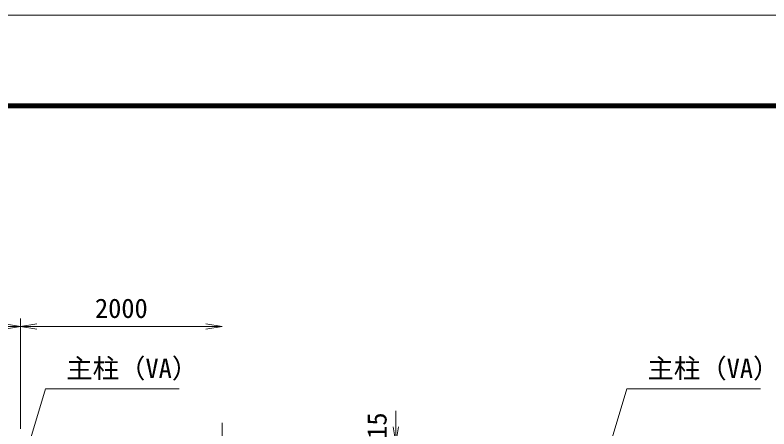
# Model space of a CAD drawing. Units: millimetres, scale not verified. Extents: x -4200 to 4200, y -2970 to 2970.
# Drawn here: x -1394 to 477, y 1944 to 2970 of the extents above; entities that cross this region are included whole.
import ezdxf
from ezdxf.enums import TextEntityAlignment as Align

# ---------------------------------------------------------------- set-up
doc = ezdxf.new("R2010")
doc.units = ezdxf.units.MM
doc.header["$LTSCALE"] = 10
for name, color, linetype, lineweight in [('0-3_D-STR-DIM', 7, 'Continuous', 13), ('0-8_0', 7, 'Continuous', 18), ('0-A_D-STR-TXT', 7, 'Continuous', 13), ('0-B_D-TTL', 7, 'Continuous', 18)]:
    doc.layers.add(name, color=color, linetype=linetype, lineweight=lineweight)
doc.styles.add('ＭＳ ゴシック', font='')
doc.styles.get('ＭＳ ゴシック').set_extended_font_data('MS Gothic')

# ---------------------------------------------------------------- blocks, each defined once
blk = doc.blocks.new('_Open')
at = {"layer": '0-8_0'}
blk.add_line((-10, 1.667), (0, 0), dxfattribs=at)
blk.add_lwpolyline([(-10, -1.667), (0, 0), (-10, 0)], dxfattribs=at)

msp = doc.modelspace()

# ---------------------------------------------------------------- linework, layer by layer
at = {"layer": '0-3_D-STR-DIM'}
for p, q in [((-1379.97, 1943.92), (-1379.97, 2217.7)), ((-1379.97, 1943.92), (-1379.97, 2217.7)), ((-3379.97, 2197.7), (-1379.97, 2197.7)), ((-1379.97, 2197.7), (-879.97, 2197.7)), ((-448.93, 1948.92), (-448.93, 1988.92)), ((-879.97, 1958.37), (-879.97, 1184.57))]:
    msp.add_line(p, q, dxfattribs=at)
at = {"layer": '0-A_D-STR-TXT'}
for points in [[(-986.26, 2042.8), (-1317.64, 2042.8), (-1359.33, 1905.13)], [(456.21, 2042.8), (124.83, 2042.8), (83.14, 1905.13)]]:
    msp.add_lwpolyline(points, dxfattribs=at)
at = {"layer": '0-B_D-TTL', "color": 2}
msp.add_lwpolyline([(-4200, 2970), (4200, 2970), (4200, -2970), (-4200, -2970)], close=True, dxfattribs=at)
at = {"layer": '0-B_D-TTL'}
for points in [[(-3930, 2750), (3930, 2750), (3930, -2750), (-3930, -2750)], [(-3927.5, 2747.5), (3927.5, 2747.5), (3927.5, -2747.5), (-3927.5, -2747.5)], [(-3925, 2745), (3925, 2745), (3925, -2745), (-3925, -2745)], [(-3922.5, 2742.5), (3922.5, 2742.5), (3922.5, -2742.5), (-3922.5, -2742.5)], [(-3920, 2740), (3920, 2740), (3920, -2740), (-3920, -2740)]]:
    msp.add_lwpolyline(points, close=True, dxfattribs=at)

# ---------------------------------------------------------------- block references
at = {"layer": '0-3_D-STR-DIM', "xscale": 4, "yscale": 4}
for p in [(-1379.97, 2197.7), (-879.97, 2197.7)]:
    msp.add_blockref('_Open', p, dxfattribs=at)
for p, rotation in [((-1379.97, 2197.7), 180), ((-448.93, 1908.92), 270)]:
    msp.add_blockref('_Open', p, dxfattribs=dict(at, rotation=rotation))

# ---------------------------------------------------------------- texts
at = {"layer": '0-3_D-STR-DIM', "style": 'ＭＳ ゴシック'}
msp.add_text('2000', height=48.09, dxfattribs=at).set_placement((-1195.24, 2204.45), align=Align.BOTTOM_LEFT)
msp.add_text('15', height=48.09, rotation=90, dxfattribs=at).set_placement((-457.09, 1919.08), align=Align.BOTTOM_LEFT)
at = {"layer": '0-A_D-STR-TXT', "style": 'ＭＳ ゴシック'}
for p in [(-1266.72, 2055.38), (175.76, 2055.38)]:
    msp.add_text('主柱（VA）', height=48.09, dxfattribs=at).set_placement(p, align=Align.BOTTOM_LEFT)

doc.saveas('drawing.dxf')
